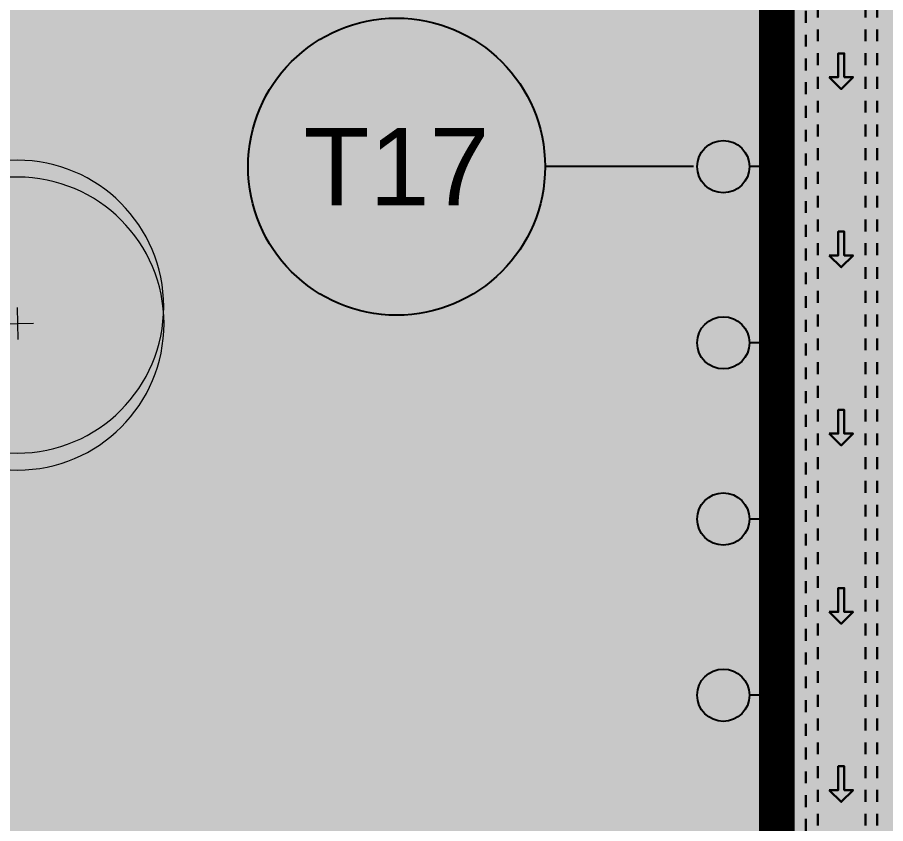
# Model space of a CAD drawing. Header units: metres. Extents: x 349703 to 349913, y 9282546 to 9282694.
# Drawn here: x 349738.27 to 349745.58, y 9282576.01 to 9282582.79 of the extents above; entities that cross this region are included whole.
import ezdxf
from ezdxf.enums import TextEntityAlignment as Align

# ---------------------------------------------------------------- set-up
doc = ezdxf.new("R2010")
doc.units = ezdxf.units.M
doc.header["$LTSCALE"] = 0.25
doc.linetypes.add('01 nivel$0$HIDDEN2', pattern=[0.1875, 0.125, -0.0625])
for name, color, linetype, lineweight in [('.', 7, 'Continuous', 0), ('0_ CUNETAS', 160, 'Continuous', 5), ('AREA-VERDE', 3, 'CONTINUOUS', 9), ('ARQ-FONDO', 253, 'CONTINUOUS', 9), ('CUNETAS-RED', 5, 'CONTINUOUS', 18), ('LLORAD-SIMB', 1, 'CONTINUOUS', 25), ('LLORAD-TEXTO', 1, 'CONTINUOUS', 25), ('LLORAD-TRAMO', 1, 'CONTINUOUS', 70)]:
    doc.layers.add(name, color=color, linetype=linetype, lineweight=lineweight)
doc.styles.get("Standard").update_dxf_attribs({"font": 'arial.ttf'})

# ---------------------------------------------------------------- blocks, each defined once
blk = doc.blocks.new('*U2188')
at = {"layer": '.', "lineweight": 30}
h = blk.add_hatch(color=1, dxfattribs=at)
h.dxf.hatch_style = 1
h.paths.add_polyline_path([(-0.025, -0.05), (-0.1, -0.05), (0, -0.15), (0.1, -0.05), (0.025, -0.05), (0.025, 0.15), (-0.025, 0.15)])
at = {"layer": '0_ CUNETAS', "color": 1, "lineweight": 30}
blk.add_lwpolyline([(-0.1, -0.05), (-0.025, -0.05), (-0.025, 0.15), (0.025, 0.15), (0.025, -0.05), (0.1, -0.05), (0, -0.15)], close=True, dxfattribs=at)
blk = doc.blocks.new('*U2186')
at = {"layer": '0_ CUNETAS', "color": 0, "linetype": 'ByBlock', "lineweight": -2, "transparency": 16777216}
for p in [(0, 12), (0, 10.5), (0, 9), (0, 7.5), (0, 6)]:
    blk.add_blockref('*U2188', p, dxfattribs=at)
blk = doc.blocks.new('drenaje')
at = {"layer": 'CUNETAS-RED', "linetype": '01 nivel$0$HIDDEN2', "lineweight": 30}
for p, q in [((26.85, -77.0477), (26.85, -105.7693)), ((27.25, -77.0477), (27.25, -105.5538)), ((27.35, -77.0477), (27.35, -105.4999))]:
    blk.add_line(p, q, dxfattribs=at)
at = {"layer": 'CUNETAS-RED', "linetype": '01 nivel$0$HIDDEN2', "lineweight": 30, "elevation": 0.0013, "flags": 128}
blk.add_lwpolyline([(26.75, -76.8922), (26.75, -105.4737), (26.75, -105.8231)], dxfattribs=at)
at = {"layer": 'CUNETAS-RED', "lineweight": 0}
blk.add_blockref('*U2186', (27.0465, -105.1993), dxfattribs=at)
blk = doc.blocks.new('ca_arb_plan034')
at = {"layer": 'ARQ-FONDO'}
for p, q in [((0, 19), (0, -19)), ((19, 0), (-19, 0))]:
    blk.add_line(p, q, dxfattribs=at)
for centre in [(0, 20.1), (0, 0)]:
    blk.add_circle(centre, 173.9, dxfattribs=at)

msp = doc.modelspace()

# ---------------------------------------------------------------- hatches: boundary and pattern name
at = {"layer": 'AREA-VERDE', "lineweight": 0, "true_color": 0xc4e4b2, "transparency": 33554687}
h = msp.add_hatch(color=3, dxfattribs=at)
h.dxf.hatch_style = 1
h.paths.add_polyline_path([(349784.0965, 9282589.7896), (349737.205, 9282589.7896, 0.354782), (349731.1609, 9282584.6326), (349731.1609, 9282564.2381), (349738.7511, 9282566.6262), (349745.829, 9282570.4392), (349765.7631, 9282581.1777), (349771.534, 9282584.2865)])
h.paths.add_polyline_path([(349774.5464, 9282587.7896), (349770.657, 9282586.0859), (349764.8145, 9282582.9385), (349744.8805, 9282572.1999), (349737.9697, 9282568.477), (349733.1609, 9282566.964), (349733.1609, 9282584.4319, -0.342532), (349737.2318, 9282587.7896)], flags=16)
at = {"layer": 'AREA-VERDE', "lineweight": 0, "true_color": 0xc4e4b2, "transparency": 33554610}
h = msp.add_hatch(color=3, dxfattribs=at)
h.dxf.hatch_style = 1
h.paths.add_polyline_path([(349770.657, 9282586.0859), (349774.5464, 9282587.7896), (349737.2318, 9282587.7896, 0.342532), (349733.1609, 9282584.4319), (349733.1609, 9282566.964), (349737.9697, 9282568.477), (349744.8805, 9282572.1999), (349764.8145, 9282582.9385)])

# ---------------------------------------------------------------- linework, layer by layer
at = {"layer": 'LLORAD-SIMB'}
for p, q in [((349744.66, 9282581.535), (349744.43, 9282581.535)), ((349744.66, 9282580.0523), (349744.43, 9282580.0523)), ((349744.66, 9282578.5695), (349744.43, 9282578.5695)), ((349744.66, 9282577.0868), (349744.43, 9282577.0868))]:
    msp.add_line(p, q, dxfattribs=at)
for centre in [(349744.21, 9282581.535), (349744.21, 9282580.0523), (349744.21, 9282578.5695), (349744.21, 9282577.0868)]:
    msp.add_circle(centre, 0.22, dxfattribs=at)
at = {"layer": 'LLORAD-TEXTO'}
msp.add_line((349743.96, 9282581.535), (349742.71, 9282581.535), dxfattribs=at)
msp.add_circle((349741.46, 9282581.535), 1.25, dxfattribs=at)
at = {"layer": 'LLORAD-TRAMO', "const_width": 0.3}
msp.add_lwpolyline([(349744.66, 9282583.0177), (349744.66, 9282582.7706), (349744.66, 9282582.5235), (349744.66, 9282582.2764), (349744.66, 9282582.0292), (349744.66, 9282581.7821), (349744.66, 9282581.535), (349744.66, 9282581.2879), (349744.66, 9282581.0408), (349744.66, 9282580.7936), (349744.66, 9282580.5465), (349744.66, 9282580.2994), (349744.66, 9282580.0523), (349744.66, 9282579.8052), (349744.66, 9282579.558), (349744.66, 9282579.3109), (349744.66, 9282579.0638), (349744.66, 9282578.8167), (349744.66, 9282578.5695), (349744.66, 9282578.3224), (349744.66, 9282578.0753), (349744.66, 9282577.8282), (349744.66, 9282577.5811), (349744.66, 9282577.3339), (349744.66, 9282577.0868), (349744.66, 9282576.8397), (349744.66, 9282576.5926), (349744.66, 9282576.3455), (349744.66, 9282576.0983), (349744.66, 9282575.8512)], dxfattribs=at)

# ---------------------------------------------------------------- block references
at = {"layer": 'ARQ-FONDO', "xscale": -0.007087575391046, "yscale": 0.007087575391046, "zscale": 0.007087575391046, "rotation": 1.053199936490107}
msp.add_blockref('ca_arb_plan034', (349738.2704, 9282580.2144), dxfattribs=at)
at = {"layer": 'CUNETAS-RED', "lineweight": 30}
msp.add_blockref('drenaje', (349718.1559, 9282675.5378), dxfattribs=at)

# ---------------------------------------------------------------- texts
at = {"layer": 'LLORAD-TEXTO'}
msp.add_text('T17', height=0.65, dxfattribs=at).set_placement((349741.46, 9282581.535), align=Align.MIDDLE_CENTER)

doc.saveas('drawing.dxf')
